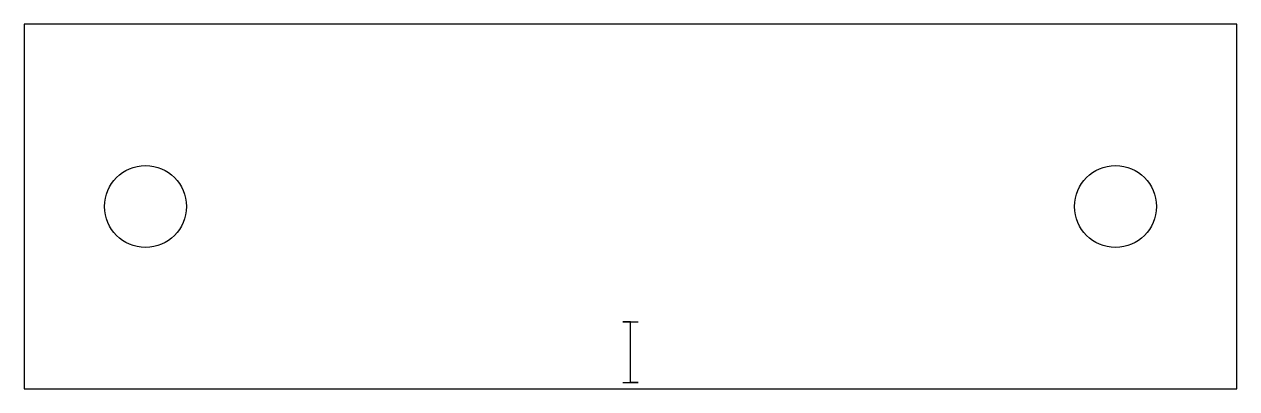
# Model space of a CAD drawing. Header units: millimetres. Extents: x -40 to 160, y 250 to 310.
import ezdxf

# ---------------------------------------------------------------- set-up
doc = ezdxf.new("R2010")
doc.units = ezdxf.units.MM

msp = doc.modelspace()

# ---------------------------------------------------------------- linework, layer by layer
at = {"color": 7, "linetype": 'Continuous', "lineweight": 25}
for p, q in [((160, 310), (-40, 310)), ((-40, 310), (-40, 250)), ((160, 250), (160, 310)), ((-40, 250), (160, 250))]:
    msp.add_line(p, q, dxfattribs=at)
for centre in [(-20, 280), (140, 280)]:
    msp.add_circle(centre, 6.75, dxfattribs=at)
at = {"layer": 'MARCATURA'}
for p, q in [((60, 261), (58.75, 261)), ((58.75, 261), (61.25, 261)), ((60, 251), (60, 261)), ((58.75, 251), (61.25, 251)), ((61.25, 251), (60, 251))]:
    msp.add_line(p, q, dxfattribs=at)

doc.saveas('drawing.dxf')
